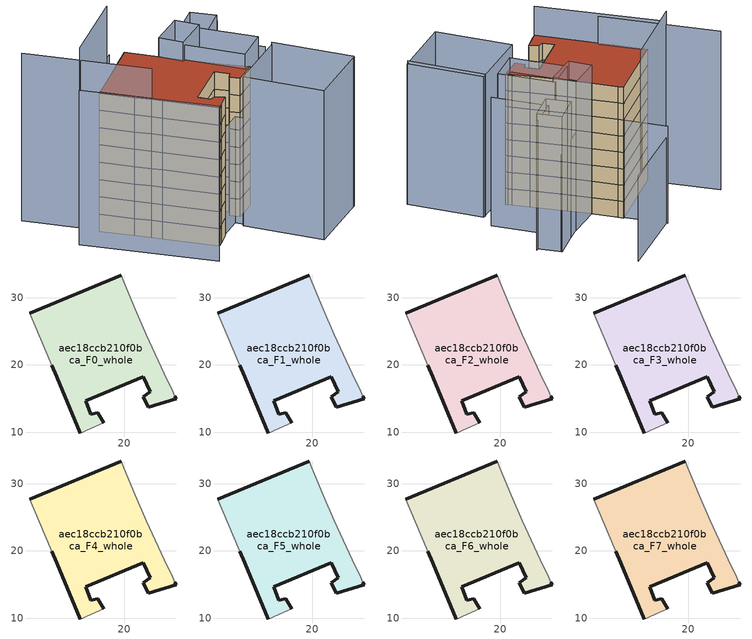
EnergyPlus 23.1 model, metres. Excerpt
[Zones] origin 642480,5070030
aec18ccb210f0bca_F0_whole
 floor ground (EU_floor_Construction): 19.92,32.39 21.62,28.28 23.22,24.48 25.92,18.67 27.22,16.07 27.52,15.37 27.72,14.97 23.52,13.67 22.82,15.27 23.82,15.97 22.82,18.27 14.21,14.67 15.01,12.67 16.01,12.87 16.91,11.37 14.41,10.27 13.81,9.97 13.41,9.87 9.91,18.28 9.21,19.98 8.11,22.38 5.91,27.69 19.52,33.39 z0
 wall outside (EU_wall_Construction): 9.21,19.98 9.91,18.28 13.41,9.87 / 16.91,11.37 16.01,12.87 15.01,12.67 14.21,14.67 22.82,18.27 23.82,15.97 22.82,15.27 23.52,13.67 27.72,14.97 27.52,15.37 / 19.52,33.39 5.91,27.69 z0:3
 wall adiabatic (EU_wall_Construction): 5.91,27.69 8.11,22.38 9.21,19.98 / 13.41,9.87 13.81,9.97 14.41,10.27 16.91,11.37 / 27.52,15.37 27.22,16.07 25.92,18.67 23.22,24.48 21.62,28.28 19.92,32.39 19.52,33.39 z0:3
aec18ccb210f0bca_F1_whole
 floor to aec18ccb210f0bca_F0_whole (EU_floor_Construction): 19.92,32.39 21.62,28.28 23.22,24.48 25.92,18.67 27.22,16.07 27.52,15.37 27.72,14.97 23.52,13.67 22.82,15.27 23.82,15.97 22.82,18.27 14.21,14.67 15.01,12.67 16.01,12.87 16.91,11.37 14.41,10.27 13.81,9.97 13.41,9.87 9.91,18.28 9.21,19.98 8.11,22.38 5.91,27.69 19.52,33.39 z3
 wall outside (EU_wall_Construction): 9.21,19.98 9.91,18.28 13.41,9.87 / 16.91,11.37 16.01,12.87 15.01,12.67 14.21,14.67 22.82,18.27 23.82,15.97 22.82,15.27 23.52,13.67 27.72,14.97 27.52,15.37 / 19.52,33.39 5.91,27.69 z3:6
 wall adiabatic (EU_wall_Construction): 5.91,27.69 8.11,22.38 9.21,19.98 / 13.41,9.87 13.81,9.97 14.41,10.27 16.91,11.37 / 27.52,15.37 27.22,16.07 25.92,18.67 23.22,24.48 21.62,28.28 19.92,32.39 19.52,33.39 z3:6
aec18ccb210f0bca_F2_whole
 floor to aec18ccb210f0bca_F1_whole (EU_floor_Construction): 19.92,32.39 21.62,28.28 23.22,24.48 25.92,18.67 27.22,16.07 27.52,15.37 27.72,14.97 23.52,13.67 22.82,15.27 23.82,15.97 22.82,18.27 14.21,14.67 15.01,12.67 16.01,12.87 16.91,11.37 14.41,10.27 13.81,9.97 13.41,9.87 9.91,18.28 9.21,19.98 8.11,22.38 5.91,27.69 19.52,33.39 z6
 wall outside (EU_wall_Construction): 9.21,19.98 9.91,18.28 13.41,9.87 / 16.91,11.37 16.01,12.87 15.01,12.67 14.21,14.67 22.82,18.27 23.82,15.97 22.82,15.27 23.52,13.67 27.72,14.97 27.52,15.37 / 19.52,33.39 5.91,27.69 z6:9
 wall adiabatic (EU_wall_Construction): 5.91,27.69 8.11,22.38 9.21,19.98 / 13.41,9.87 13.81,9.97 14.41,10.27 16.91,11.37 / 27.52,15.37 27.22,16.07 25.92,18.67 23.22,24.48 21.62,28.28 19.92,32.39 19.52,33.39 z6:9
aec18ccb210f0bca_F3_whole
 floor to aec18ccb210f0bca_F2_whole (EU_floor_Construction): 19.92,32.39 21.62,28.28 23.22,24.48 25.92,18.67 27.22,16.07 27.52,15.37 27.72,14.97 23.52,13.67 22.82,15.27 23.82,15.97 22.82,18.27 14.21,14.67 15.01,12.67 16.01,12.87 16.91,11.37 14.41,10.27 13.81,9.97 13.41,9.87 9.91,18.28 9.21,19.98 8.11,22.38 5.91,27.69 19.52,33.39 z9
 wall outside (EU_wall_Construction): 9.21,19.98 9.91,18.28 13.41,9.87 / 16.91,11.37 16.01,12.87 15.01,12.67 14.21,14.67 22.82,18.27 23.82,15.97 22.82,15.27 23.52,13.67 27.72,14.97 27.52,15.37 / 19.52,33.39 5.91,27.69 z9:12
 wall adiabatic (EU_wall_Construction): 5.91,27.69 8.11,22.38 9.21,19.98 / 13.41,9.87 13.81,9.97 14.41,10.27 16.91,11.37 / 27.52,15.37 27.22,16.07 25.92,18.67 23.22,24.48 21.62,28.28 19.92,32.39 19.52,33.39 z9:12
aec18ccb210f0bca_F4_whole
 floor to aec18ccb210f0bca_F3_whole (EU_floor_Construction): 19.92,32.39 21.62,28.28 23.22,24.48 25.92,18.67 27.22,16.07 27.52,15.37 27.72,14.97 23.52,13.67 22.82,15.27 23.82,15.97 22.82,18.27 14.21,14.67 15.01,12.67 16.01,12.87 16.91,11.37 14.41,10.27 13.81,9.97 13.41,9.87 9.91,18.28 9.21,19.98 8.11,22.38 5.91,27.69 19.52,33.39 z12
 wall outside (EU_wall_Construction): 9.21,19.98 9.91,18.28 13.41,9.87 / 16.91,11.37 16.01,12.87 15.01,12.67 14.21,14.67 22.82,18.27 23.82,15.97 22.82,15.27 23.52,13.67 27.72,14.97 27.52,15.37 / 19.52,33.39 5.91,27.69 z12:15
 wall adiabatic (EU_wall_Construction): 5.91,27.69 8.11,22.38 9.21,19.98 / 13.41,9.87 13.81,9.97 14.41,10.27 16.91,11.37 / 27.52,15.37 27.22,16.07 25.92,18.67 23.22,24.48 21.62,28.28 19.92,32.39 19.52,33.39 z12:15
aec18ccb210f0bca_F5_whole
 floor to aec18ccb210f0bca_F4_whole (EU_floor_Construction): 19.92,32.39 21.62,28.28 23.22,24.48 25.92,18.67 27.22,16.07 27.52,15.37 27.72,14.97 23.52,13.67 22.82,15.27 23.82,15.97 22.82,18.27 14.21,14.67 15.01,12.67 16.01,12.87 16.91,11.37 14.41,10.27 13.81,9.97 13.41,9.87 9.91,18.28 9.21,19.98 8.11,22.38 5.91,27.69 19.52,33.39 z15
 wall outside (EU_wall_Construction): 9.21,19.98 9.91,18.28 13.41,9.87 / 16.91,11.37 16.01,12.87 15.01,12.67 14.21,14.67 22.82,18.27 23.82,15.97 22.82,15.27 23.52,13.67 27.72,14.97 27.52,15.37 / 19.52,33.39 5.91,27.69 z15:18
 wall adiabatic (EU_wall_Construction): 5.91,27.69 8.11,22.38 9.21,19.98 / 13.41,9.87 13.81,9.97 14.41,10.27 16.91,11.37 / 27.52,15.37 27.22,16.07 25.92,18.67 23.22,24.48 21.62,28.28 19.92,32.39 19.52,33.39 z15:18
aec18ccb210f0bca_F6_whole
 floor to aec18ccb210f0bca_F5_whole (EU_floor_Construction): 19.92,32.39 21.62,28.28 23.22,24.48 25.92,18.67 27.22,16.07 27.52,15.37 27.72,14.97 23.52,13.67 22.82,15.27 23.82,15.97 22.82,18.27 14.21,14.67 15.01,12.67 16.01,12.87 16.91,11.37 14.41,10.27 13.81,9.97 13.41,9.87 9.91,18.28 9.21,19.98 8.11,22.38 5.91,27.69 19.52,33.39 z18
 wall outside (EU_wall_Construction): 9.21,19.98 9.91,18.28 13.41,9.87 / 16.91,11.37 16.01,12.87 15.01,12.67 14.21,14.67 22.82,18.27 23.82,15.97 22.82,15.27 23.52,13.67 27.72,14.97 27.52,15.37 / 19.52,33.39 5.91,27.69 z18:21
 wall adiabatic (EU_wall_Construction): 5.91,27.69 8.11,22.38 9.21,19.98 / 13.41,9.87 13.81,9.97 14.41,10.27 16.91,11.37 / 27.52,15.37 27.22,16.07 25.92,18.67 23.22,24.48 21.62,28.28 19.92,32.39 19.52,33.39 z18:21
aec18ccb210f0bca_F7_whole
 floor to aec18ccb210f0bca_F6_whole (EU_floor_Construction): 19.92,32.39 21.62,28.28 23.22,24.48 25.92,18.67 27.22,16.07 27.52,15.37 27.72,14.97 23.52,13.67 22.82,15.27 23.82,15.97 22.82,18.27 14.21,14.67 15.01,12.67 16.01,12.87 16.91,11.37 14.41,10.27 13.81,9.97 13.41,9.87 9.91,18.28 9.21,19.98 8.11,22.38 5.91,27.69 19.52,33.39 z21
 wall outside (EU_wall_Construction): 9.21,19.98 9.91,18.28 13.41,9.87 / 16.91,11.37 16.01,12.87 15.01,12.67 14.21,14.67 22.82,18.27 23.82,15.97 22.82,15.27 23.52,13.67 27.72,14.97 27.52,15.37 / 19.52,33.39 5.91,27.69 z21:24
 wall adiabatic (EU_wall_Construction): 5.91,27.69 8.11,22.38 9.21,19.98 / 13.41,9.87 13.81,9.97 14.41,10.27 16.91,11.37 / 27.52,15.37 27.22,16.07 25.92,18.67 23.22,24.48 21.62,28.28 19.92,32.39 19.52,33.39 z21:24
 roof outside (EU_roof_Construction): 27.72,14.97 27.52,15.37 27.22,16.07 25.92,18.67 23.22,24.48 21.62,28.28 19.92,32.39 19.52,33.39 5.91,27.69 8.11,22.38 9.21,19.98 9.91,18.28 13.41,9.87 13.81,9.97 14.41,10.27 16.91,11.37 16.01,12.87 15.01,12.67 14.21,14.67 22.82,18.27 23.82,15.97 22.82,15.27 23.52,13.67 z24
shading: 0.43,27.24 9.4,6.64 z0:26.8; 9.31,9.32 21.42,12.97 / 21.42,12.97 25.75,-1.41 z0:18.4; 37.53,2.16 25.32,-1.54 / 25.32,-1.54 21.39,11.41 / 21.39,11.41 33.6,15.11 / 33.6,15.11 37.53,2.16 z0:25.8; 37.15,2 33.12,15 z0:26.1; 29.18,26.59 32.53,17.15 / 32.53,17.15 26.58,15.03 / 26.58,15.03 23.22,24.48 / 23.22,24.48 29.18,26.59 z0:26.6; 35.24,17.95 31.86,27.35 / 31.86,27.35 37.76,29.47 z0:23.6; 21.62,28.28 27.91,30.05 / 27.91,30.05 29.03,26.08 / 29.03,26.08 22.74,24.31 / 22.74,24.31 21.62,28.28 z0:27.3; 35.57,33.12 37.29,29.15 / 37.29,29.15 32.03,26.88 / 32.03,26.88 30.31,30.84 / 30.31,30.84 35.57,33.12 z0:24.8; 35.66,32.93 21.57,27.48 / 21.57,27.48 16.61,40.29 z0:17.9; 18.83,36.34 4.71,30.59 z0:31.4; 30.53,45.09 16.72,40.02 z0:15.7; 1.37,39.39 9.58,20.14 z0:29.1
[Building]
EU S2 Campaign: North Axis=0; Terrain=City; Solar Distribution=FullExterior
[Site:Location]
Lyon-Bron: Latitude=45.75; Longitude=5; Time Zone=1; Elevation=198
[SizingPeriod:WeatherFileDays]
AnnualSizingPeriod: Begin Month=1; Begin Day of Month=1; End Month=12; End Day of Month=31; Day of Week for Start Day=Monday; Use Weather File Daylight Saving Period=No; Use Weather File Rain and Snow Indicators=No
[MATERIAL]
EU_InternalMass_Material: Roughness=MediumRough; Thickness=0.1; Conductivity=1; Density=1800; Specific Heat=900; Thermal Absorptance=0.9; Solar Absorptance=0.7; Visible Absorptance=0.7
[MATERIAL:NOMASS] Roughness=MediumRough; Thermal Absorptance=0.9; Solar Absorptance=0.7; Visible Absorptance=0.7
Name | Thermal Resistance
EU_wall_NoMass | 0.776494
EU_roof_NoMass | 0.486893
EU_floor_NoMass | 0.421597
[CONSTRUCTION]
EU_wall_Construction: EU_wall_NoMass
EU_roof_Construction: EU_roof_NoMass
EU_floor_Construction: EU_floor_NoMass
EU_InternalMass_Construction: EU_InternalMass_Material
[ZONE] Type=1; Multiplier=1; Ceiling Height=autocalculate; Floor Area=autocalculate; Part of Total Floor Area=Yes
Name | Volume
aec18ccb210f0bca_F0_whole | 762.082
aec18ccb210f0bca_F1_whole; aec18ccb210f0bca_F2_whole; aec18ccb210f0bca_F3_whole; aec18ccb210f0bca_F4_whole; aec18ccb210f0bca_F5_whole; aec18ccb210f0bca_F6_whole; aec18ccb210f0bca_F7_whole | 762.079
[INTERNALMASS] Construction=EU_InternalMass_Construction; Surface Area=254.027
Name | Zone or ZoneList
aec18ccb210f0bca_F0_whole_EU_InternalMass | aec18ccb210f0bca_F0_whole
aec18ccb210f0bca_F1_whole_EU_InternalMass | aec18ccb210f0bca_F1_whole
aec18ccb210f0bca_F2_whole_EU_InternalMass | aec18ccb210f0bca_F2_whole
aec18ccb210f0bca_F3_whole_EU_InternalMass | aec18ccb210f0bca_F3_whole
aec18ccb210f0bca_F4_whole_EU_InternalMass | aec18ccb210f0bca_F4_whole
aec18ccb210f0bca_F5_whole_EU_InternalMass | aec18ccb210f0bca_F5_whole
aec18ccb210f0bca_F6_whole_EU_InternalMass | aec18ccb210f0bca_F6_whole
aec18ccb210f0bca_F7_whole_EU_InternalMass | aec18ccb210f0bca_F7_whole
[OTHEREQUIPMENT] Fuel Type=Electricity; Design Level Calculation Method=Watts/Area; Power per Zone Floor Area=1; Fraction Latent=0; Fraction Radiant=0; Fraction Lost=0; Carbon Dioxide Generation Rate=0; EndUse Subcategory=EU_Step8_InternalGains
Name | Zone or ZoneList or Space or SpaceList | Schedule
EU_Step8_InternalGain_aec18ccb210f0bca_F0_whole_f000 | aec18ccb210f0bca_F0_whole | EU_Step8_GainSchedule_aec18ccb210f0bca_F0_whole_f000
EU_Step8_InternalGain_aec18ccb210f0bca_F1_whole_f000 | aec18ccb210f0bca_F1_whole | EU_Step8_GainSchedule_aec18ccb210f0bca_F1_whole_f000
EU_Step8_InternalGain_aec18ccb210f0bca_F2_whole_f000 | aec18ccb210f0bca_F2_whole | EU_Step8_GainSchedule_aec18ccb210f0bca_F2_whole_f000
EU_Step8_InternalGain_aec18ccb210f0bca_F3_whole_f000 | aec18ccb210f0bca_F3_whole | EU_Step8_GainSchedule_aec18ccb210f0bca_F3_whole_f000
EU_Step8_InternalGain_aec18ccb210f0bca_F4_whole_f000 | aec18ccb210f0bca_F4_whole | EU_Step8_GainSchedule_aec18ccb210f0bca_F4_whole_f000
EU_Step8_InternalGain_aec18ccb210f0bca_F5_whole_f000 | aec18ccb210f0bca_F5_whole | EU_Step8_GainSchedule_aec18ccb210f0bca_F5_whole_f000
EU_Step8_InternalGain_aec18ccb210f0bca_F6_whole_f000 | aec18ccb210f0bca_F6_whole | EU_Step8_GainSchedule_aec18ccb210f0bca_F6_whole_f000
EU_Step8_InternalGain_aec18ccb210f0bca_F7_whole_f000 | aec18ccb210f0bca_F7_whole | EU_Step8_GainSchedule_aec18ccb210f0bca_F7_whole_f000
[ZONEVENTILATION:DESIGNFLOWRATE] Schedule=EU_AlwaysOn; Design Flow Rate Calculation Method=AirChanges/Hour; Air Changes per Hour=0.693814; Ventilation Type=Natural; Fan Pressure Rise=0; Fan Total Efficiency=1; Constant Term Coefficient=1; Temperature Term Coefficient=0; Velocity Term Coefficient=0; Velocity Squared Term Coefficient=0; Minimum Indoor Temperature=-100; Maximum Indoor Temperature=100; Delta Temperature=-100; Minimum Outdoor Temperature=-100; Maximum Outdoor Temperature=100; Maximum Wind Speed=40
Name | Zone or ZoneList or Space or SpaceList
EU_ConstantAir_aec18ccb210f0bca_F0_whole | aec18ccb210f0bca_F0_whole
EU_ConstantAir_aec18ccb210f0bca_F1_whole | aec18ccb210f0bca_F1_whole
EU_ConstantAir_aec18ccb210f0bca_F2_whole | aec18ccb210f0bca_F2_whole
EU_ConstantAir_aec18ccb210f0bca_F3_whole | aec18ccb210f0bca_F3_whole
EU_ConstantAir_aec18ccb210f0bca_F4_whole | aec18ccb210f0bca_F4_whole
EU_ConstantAir_aec18ccb210f0bca_F5_whole | aec18ccb210f0bca_F5_whole
EU_ConstantAir_aec18ccb210f0bca_F6_whole | aec18ccb210f0bca_F6_whole
EU_ConstantAir_aec18ccb210f0bca_F7_whole | aec18ccb210f0bca_F7_whole
[HVACTEMPLATE:THERMOSTAT] Constant Heating Setpoint=20; Constant Cooling Setpoint=50
EU_HeatOnly_aec18ccb210f0bca_F0_whole; EU_HeatOnly_aec18ccb210f0bca_F1_whole; EU_HeatOnly_aec18ccb210f0bca_F2_whole; EU_HeatOnly_aec18ccb210f0bca_F3_whole; EU_HeatOnly_aec18ccb210f0bca_F4_whole; EU_HeatOnly_aec18ccb210f0bca_F5_whole; EU_HeatOnly_aec18ccb210f0bca_F6_whole; EU_HeatOnly_aec18ccb210f0bca_F7_whole
[HVACTEMPLATE:ZONE:IDEALLOADSAIRSYSTEM] System Availability Schedule=EU_AlwaysOn; Maximum Heating Supply Air Temperature=50; Minimum Cooling Supply Air Temperature=13; Maximum Heating Supply Air Humidity Ratio=0.0156; Minimum Cooling Supply Air Humidity Ratio=0.0077; Heating Limit=NoLimit; Cooling Limit=NoLimit; Heating Availability Schedule=EU_AlwaysOn; Cooling Availability Schedule=EU_CoolingOff; Dehumidification Control Type=ConstantSensibleHeatRatio; Cooling Sensible Heat Ratio=0.7; Dehumidification Setpoint=60; Humidification Control Type=None; Humidification Setpoint=30; Outdoor Air Method=None; Outdoor Air Flow Rate per Person=0.00944; Outdoor Air Flow Rate per Zone Floor Area=0; Outdoor Air Flow Rate per Zone=0; Demand Controlled Ventilation Type=None; Outdoor Air Economizer Type=NoEconomizer; Heat Recovery Type=None; Sensible Heat Recovery Effectiveness=0.7; Latent Heat Recovery Effectiveness=0.65
Name | Template Thermostat
aec18ccb210f0bca_F0_whole | EU_HeatOnly_aec18ccb210f0bca_F0_whole
aec18ccb210f0bca_F1_whole | EU_HeatOnly_aec18ccb210f0bca_F1_whole
aec18ccb210f0bca_F2_whole | EU_HeatOnly_aec18ccb210f0bca_F2_whole
aec18ccb210f0bca_F3_whole | EU_HeatOnly_aec18ccb210f0bca_F3_whole
aec18ccb210f0bca_F4_whole | EU_HeatOnly_aec18ccb210f0bca_F4_whole
aec18ccb210f0bca_F5_whole | EU_HeatOnly_aec18ccb210f0bca_F5_whole
aec18ccb210f0bca_F6_whole | EU_HeatOnly_aec18ccb210f0bca_F6_whole
aec18ccb210f0bca_F7_whole | EU_HeatOnly_aec18ccb210f0bca_F7_whole
[SIZING:ZONE] Zone Cooling Design Supply Air Temperature Input Method=SupplyAirTemperature; Zone Cooling Design Supply Air Temperature=13; Zone Heating Design Supply Air Temperature Input Method=SupplyAirTemperature; Zone Heating Design Supply Air Temperature=50; Zone Cooling Design Supply Air Humidity Ratio=0.008; Zone Heating Design Supply Air Humidity Ratio=0.008; Cooling Design Air Flow Method=DesignDay; Cooling Design Air Flow Rate=0; Cooling Minimum Air Flow per Zone Floor Area=0.000762; Cooling Minimum Air Flow=0; Cooling Minimum Air Flow Fraction=0.2; Heating Design Air Flow Method=DesignDay; Heating Design Air Flow Rate=0; Heating Maximum Air Flow per Zone Floor Area=0.002032; Heating Maximum Air Flow=0.141576; Heating Maximum Air Flow Fraction=0.3; Account for Dedicated Outdoor Air System=No; Dedicated Outdoor Air System Control Strategy=NeutralSupplyAir; Dedicated Outdoor Air Low Setpoint Temperature for Design=autosize; Dedicated Outdoor Air High Setpoint Temperature for Design=autosize; Zone Load Sizing Method=Sensible Load Only No Latent Load; Zone Latent Cooling Design Supply Air Humidity Ratio Input Method=HumidityRatioDifference; Zone Cooling Design Supply Air Humidity Ratio Difference=0.005; Zone Latent Heating Design Supply Air Humidity Ratio Input Method=HumidityRatioDifference; Zone Humidification Design Supply Air Humidity Ratio Difference=0.005
aec18ccb210f0bca_F0_whole; aec18ccb210f0bca_F1_whole; aec18ccb210f0bca_F2_whole; aec18ccb210f0bca_F3_whole; aec18ccb210f0bca_F4_whole; aec18ccb210f0bca_F5_whole; aec18ccb210f0bca_F6_whole; aec18ccb210f0bca_F7_whole
[SCHEDULE:CONSTANT]
Name | Hourly Value
EU_AlwaysOn | 1
EU_CoolingOff | 0
[SCHEDULE:FILE] Column Number=1; Rows to Skip at Top=0; Number of Hours of Data=8760; Column Separator=Comma; Interpolate to Timestep=No; Minutes per Item=60; Adjust Schedule for Daylight Savings=Yes
Name | File
EU_Step8_GainSchedule_aec18ccb210f0bca_F0_whole_f000 | ../../schedules/aec18ccb210f0bca/aec18ccb210f0bca_F0_whole_f000_gain.csv
EU_Step8_GainSchedule_aec18ccb210f0bca_F1_whole_f000 | ../../schedules/aec18ccb210f0bca/aec18ccb210f0bca_F1_whole_f000_gain.csv
EU_Step8_GainSchedule_aec18ccb210f0bca_F2_whole_f000 | ../../schedules/aec18ccb210f0bca/aec18ccb210f0bca_F2_whole_f000_gain.csv
EU_Step8_GainSchedule_aec18ccb210f0bca_F3_whole_f000 | ../../schedules/aec18ccb210f0bca/aec18ccb210f0bca_F3_whole_f000_gain.csv
EU_Step8_GainSchedule_aec18ccb210f0bca_F4_whole_f000 | ../../schedules/aec18ccb210f0bca/aec18ccb210f0bca_F4_whole_f000_gain.csv
EU_Step8_GainSchedule_aec18ccb210f0bca_F5_whole_f000 | ../../schedules/aec18ccb210f0bca/aec18ccb210f0bca_F5_whole_f000_gain.csv
EU_Step8_GainSchedule_aec18ccb210f0bca_F6_whole_f000 | ../../schedules/aec18ccb210f0bca/aec18ccb210f0bca_F6_whole_f000_gain.csv
EU_Step8_GainSchedule_aec18ccb210f0bca_F7_whole_f000 | ../../schedules/aec18ccb210f0bca/aec18ccb210f0bca_F7_whole_f000_gain.csv
